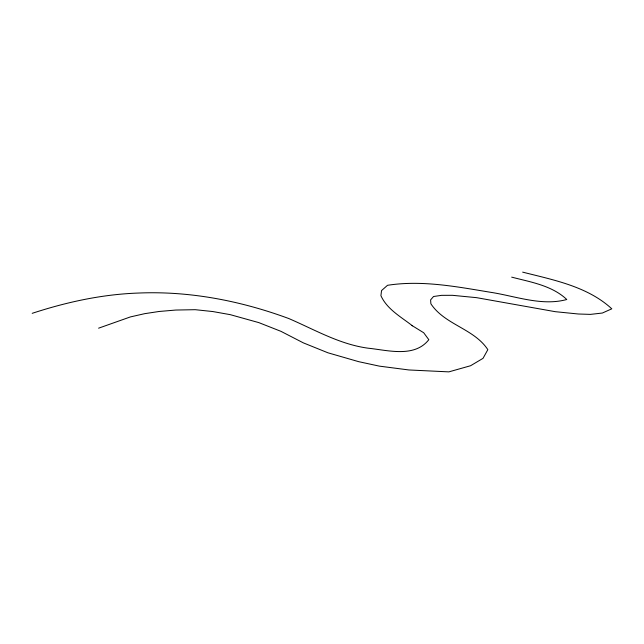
<?xml version="1.0" encoding="UTF-8"?>
<svg xmlns="http://www.w3.org/2000/svg" width="644" height="644" viewBox="0 0 644 644"><rect width="100%" height="100%" fill="white"/><g stroke="black" fill="none" stroke-linecap="round" stroke-linejoin="round"><path stroke-width="0.97" d="M98.588 328.182L130.426 316.912L144.707 313.668L159.092 311.479L175.804 310.046L195.221 309.692L212.826 311.551L230.254 314.658L258.816 322.612L280.937 331.33L303.396 342.89L327.925 352.791L358.636 361.654L379.348 366.13L408.9 369.962L448.868 371.87L470.595 365.728L483.024 358.346L487.838 349.652C473.992 328.577 444.73 324.817 430.876 303.783L430.611 299.879L433.541 296.506L441.534 295.346L452.426 295.314L476.6 297.665L555.241 311.68L578.328 313.998L590.451 314.385L602.373 313.032L611.8 308.814C587.553 286.443 553.623 279.995 522.654 272.13M32.2 313.33C66.541 302.068 102.203 294.292 138.42 293.052C189.602 290.863 240.864 300.853 288.786 318.538C314.723 329.688 339.573 344.323 368.07 348.187C387.696 350.191 414.422 358.04 428.815 339.702L423.704 332.755L411.862 325.453M511.682 277.137C530.704 282.088 551.98 285.485 566.784 299.508C541.837 306.367 515.393 296.087 490.599 292.296C456.668 286.709 421.901 279.939 387.519 285.3L381.546 290.573L380.918 295.677C387.004 309.273 401.123 316.961 412.426 325.8"/></g></svg>
